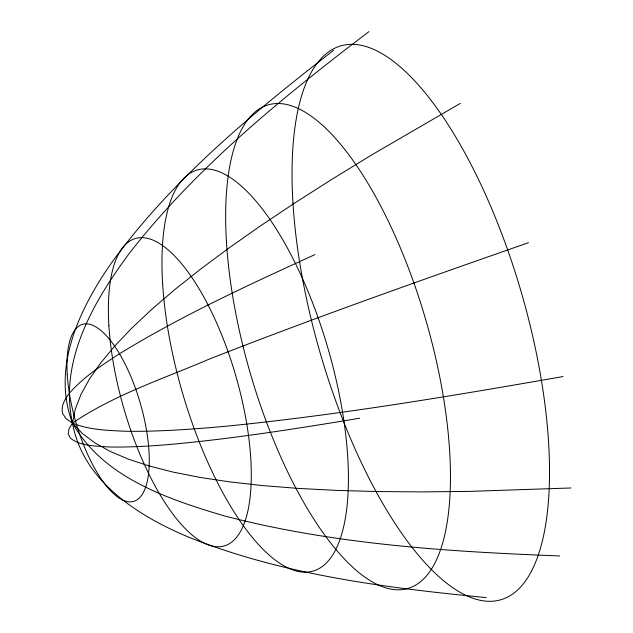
<?xml version="1.0" encoding="UTF-8"?>
<svg xmlns="http://www.w3.org/2000/svg" width="633" height="633" viewBox="0 0 633 633"><rect width="100%" height="100%" fill="white"/><g stroke="black" fill="none" stroke-linecap="round" stroke-linejoin="round"><path stroke-width="0.95" d="M333.678 50.252C252.67 113.165 171.986 179.44 111.392 263.075C79.711 308.461 51.273 367.449 72.502 423.097C82.828 480.906 137.535 515.571 187.661 536.752C282.524 574.946 385.141 587.717 486.207 597.607M368.897 31.65C282.199 97.696 196.301 167.286 129.005 253.77C93.486 301.704 58.766 361.15 72.502 423.097C103.314 477.749 167.792 499.089 224.399 515.919C333.741 544.412 447.207 551.604 559.683 555.948M460.318 103.401L371.721 154.911L331.724 179.432L294.59 203.122L260.321 225.989L228.924 248.033L200.384 269.254L174.716 289.645L151.912 309.213L131.965 327.957L114.889 345.879L100.687 362.97L89.34 379.238L80.858 394.683L75.248 409.298L72.502 423.097L68.957 428.976L68.285 434.032L70.485 438.265C81.024 446.392 95.29 445.79 107.903 446.945C127.32 447.436 146.714 446.289 166.06 444.793C231.005 439.096 295.453 428.881 359.734 418.215M314.91 254.616C248.168 285.119 181.204 315.827 118.593 354.314C101.13 365.724 83.295 377.292 69.456 393.133C65.072 398.964 60.554 405.982 62.683 413.586L66.156 418.753L72.502 423.097L82.163 433.336L94.689 442.752L110.079 451.345L128.333 459.115L149.459 466.062L173.45 472.178L200.297 477.472L230.016 481.935L262.6 485.582L298.056 488.399L336.368 490.393L377.545 491.556L421.594 491.896L468.507 491.414L570.926 487.98M528.476 242.7C421.388 280.095 314.379 317.821 208.795 359.299C162.792 378.969 114.169 394.826 72.502 423.097C89.506 430.1 108.243 430.456 126.355 431.263C159.666 431.706 192.915 429.237 226.06 426.223C339.09 414.971 451.179 396.092 563.014 376.556M226.456 241.933A251.689 91.714 73.9 0 0 405.294 589.101A251.689 91.714 73.9 0 0 382.197 208.93A251.689 91.714 73.9 0 0 226.456 241.933M162.626 283.655A208.755 76.071 73.9 0 0 310.953 571.599A208.755 76.071 73.9 0 0 291.797 256.286A208.755 76.071 73.9 0 0 162.626 283.655M108.884 325.631A160.007 58.307 73.9 0 0 222.579 546.334A160.007 58.307 73.9 0 0 207.901 304.655A160.007 58.307 73.9 0 0 108.884 325.631M67.248 374.507A92.149 33.581 73.9 0 0 132.732 501.613A92.149 33.581 73.9 0 0 124.274 362.424A92.149 33.581 73.9 0 0 67.248 374.507M292.968 202.908A288.244 105.031 73.9 0 0 497.791 600.503A288.244 105.031 73.9 0 0 471.34 165.11A288.244 105.031 73.9 0 0 292.968 202.908"/></g></svg>
